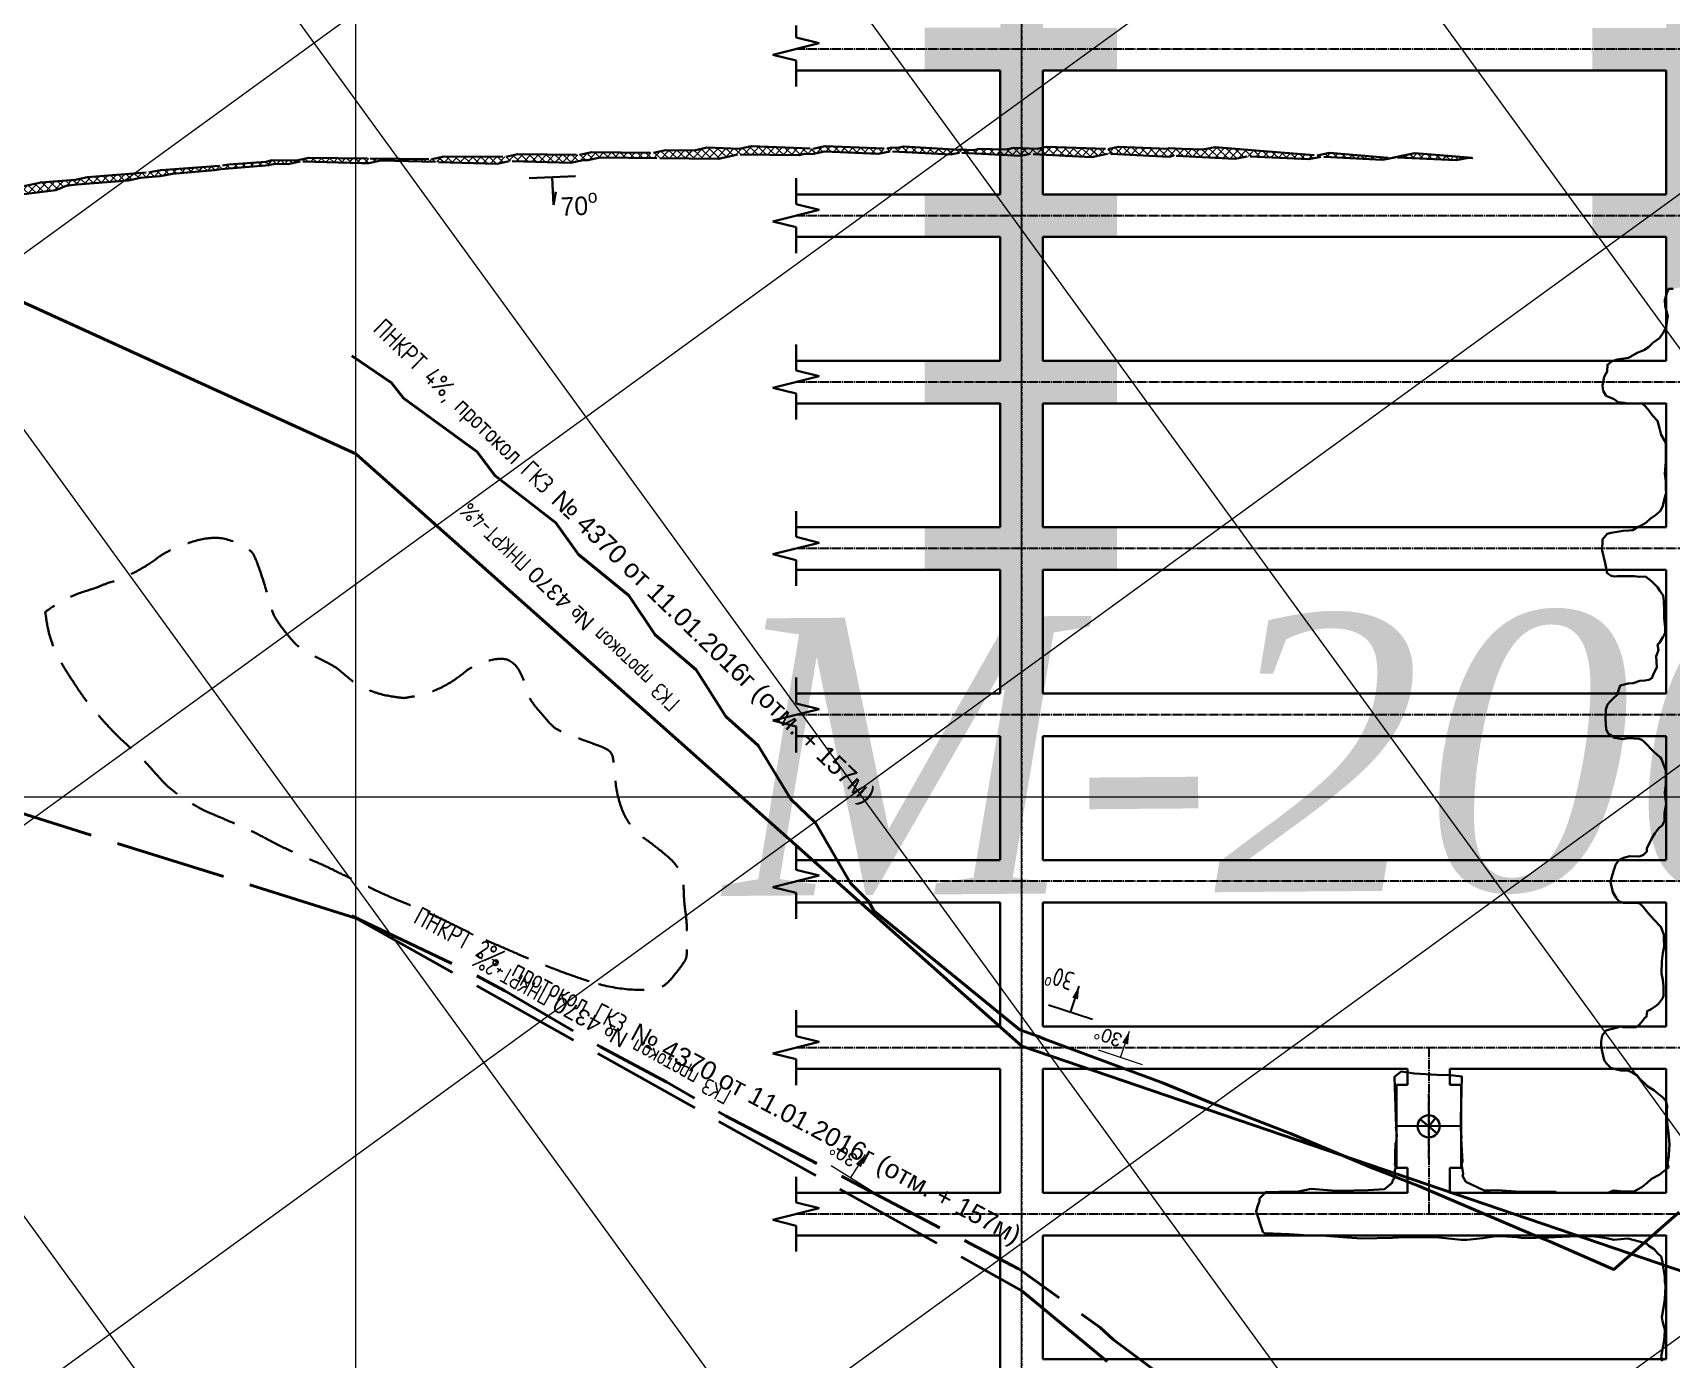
# Model space of a CAD drawing. Header units: millimetres. Extents: x -277 to 3473, y -747 to 1141.
# Drawn here: x 109.1 to 286.2, y 139.2 to 282.7 of the extents above; entities that cross this region are included whole.
import ezdxf

# ---------------------------------------------------------------- set-up
doc = ezdxf.new("R2010")
doc.units = ezdxf.units.MM
for name, pattern in [('ACAD_ISO02W100', [15, 12, -3]), ('DASHDOT', [2.4, 2, -0.2, 0, -0.2]), ('zona5x5', [7, 5, -2]), ('штриховая2', [9.525, 6.35, -3.175])]:
    doc.linetypes.add(name, pattern=pattern)
for name, color, linetype, lineweight, plot in [('Выработки_проект', 4, 'Continuous', 30, False), ('Опасная зона 2023', 1, 'zona5x5', 30, False), ('Оси_проект', 4, 'DASHDOT', 25, False)]:
    doc.layers.add(name, color=color, linetype=linetype, lineweight=lineweight, plot=plot)
for name, color, linetype, lineweight in [('Выработки_факт', 7, 'Continuous', 30), ('Геология ПРГР 2025', 1, 'Continuous', 30), ('Сетка_геол', 1, 'Continuous', 25), ('Сетка_коорд', 250, 'Continuous', 25)]:
    doc.layers.add(name, color=color, linetype=linetype, lineweight=lineweight)
doc.layers.add('Г_157_ГКЗ_23', color=1, linetype='Continuous', plot=False)
for name, color, linetype in [('ПРГР_2024 проходка квартал', 7, 'Continuous'), ('ПРГР_2025 проходка квартал', 5, 'Continuous'), ('СЕТКА', 1, 'Continuous')]:
    doc.layers.add(name, color=color, linetype=linetype)
doc.styles.add('GOST', font='_GOST')
doc.styles.add('GOST 2.304', font='CS_Gost2304.shx')
doc.styles.add('горный', font='timesi.ttf')
doc.styles.add('ГОСТ 2.304', font='CS_Gost2304.shx')

msp = doc.modelspace()

# ---------------------------------------------------------------- hatches: boundary and pattern name
at = {"layer": 'Г_157_ГКЗ_23'}
h = msp.add_hatch(color=7, dxfattribs=at)
h.dxf.hatch_style = 1
h.paths.add_polyline_path([(221.78, 178.18), (222.1, 178.07), (222.23, 179.53)])
h.paths.add_polyline_path([(221.47, 178.28), (221.78, 178.18), (222.23, 179.53)])
at = {"layer": 'Геология ПРГР 2025', "linetype": 'ByBlock', "lineweight": 20, "ltscale": 0.05, "true_color": 0x000000}
h = msp.add_hatch(dxfattribs=at)
h.set_pattern_fill('ANSI37', color=18, scale=5, angle=92)
h.set_pattern_definition([(137, (288.01474, -10140.75063), (-0.426248975, -0.457096064), []), (227, (288.01474, -10140.75063), (0.457096064, -0.426248975), [])])
h.paths.add_polyline_path([(89.96, 264.15), (91.26, 264.51), (95.43, 264.53), (97.92, 264.63), (98.52, 264.8), (99.1, 265.06), (105.64, 265.34), (105.73, 265.38), (105.84, 265.4), (106.85, 265.82), (109.67, 266.39), (109.92, 266.45), (113.69, 266.73), (115.01, 267.04), (121.65, 267.54), (122.12, 267.65), (122.95, 267.79), (129.59, 268.29), (129.62, 268.29), (130.27, 268.4), (134.29, 268.7), (134.97, 268.85), (137.6, 268.83), (138.92, 269.12), (145.58, 269.05), (152.24, 268.99), (153.56, 269.28), (160.22, 269.22), (161.54, 269.51), (168.2, 269.44), (169.52, 269.74), (176.19, 269.67), (177.51, 269.96), (180.64, 269.93), (181.96, 270.22), (185.49, 270.08), (186.11, 270.22), (186.81, 270.37), (193.46, 270.1), (194.08, 270.24), (194.78, 270.39), (201.44, 270.13), (201.64, 270.17), (201.91, 270.23), (202.58, 270.2), (203.27, 270.34), (209.25, 269.99), (209.41, 270.03), (210.76, 269.95), (211.44, 270.09), (214.23, 270.01), (214.87, 270.14), (214.91, 270.15), (215.16, 270.2), (217.69, 270.1), (218.72, 270.32), (225.37, 270.07), (226.13, 270.23), (226.52, 270.31), (231.78, 270.11), (231.96, 270.15), (233.35, 270.1), (235.61, 270.01), (236.93, 270.28), (241.32, 269.92), (247.96, 269.38), (249.29, 269.65), (255.93, 269.1), (257.25, 269.38), (258.52, 269.64), (264.76, 269.13), (264.76, 269.11), (264.73, 269.1), (264.33, 269.12), (263, 268.85), (256.35, 269.17), (255.02, 268.9), (248.37, 269.23), (247.05, 268.96), (240.39, 269.28), (239.07, 269.01), (232.41, 269.34), (232.35, 269.32), (231.95, 269.24), (225.29, 269.57), (224.44, 269.39), (223.58, 269.21), (216.93, 269.54), (216.58, 269.47), (216.46, 269.44), (215.9, 269.33), (209.25, 269.66), (208.48, 269.5), (208.4, 269.48), (201.75, 269.81), (200.51, 269.54), (194.69, 269.82), (193.37, 269.53), (192.53, 269.54), (191.94, 269.41), (185.28, 269.48), (184.55, 269.31), (183.23, 269.02), (176.57, 269.09), (170.43, 269.15), (169.1, 268.86), (168.59, 268.87), (167.26, 268.58), (160.61, 268.77), (159.29, 268.48), (152.63, 268.67), (146.74, 268.84), (145.42, 268.54), (144.65, 268.56), (137.99, 268.73), (136.67, 268.44), (135.28, 268.47), (134.71, 268.35), (134.69, 268.34), (129.44, 267.89), (128.77, 267.78), (128.76, 267.78), (128.7, 267.77), (124.2, 267.38), (123.43, 267.25), (122.88, 267.12), (120.73, 266.96), (119.42, 266.66), (113.88, 266.25), (113.8, 266.24), (112.7, 266.1), (111.59, 265.63), (105.58, 264.86), (105.51, 264.83), (104.94, 264.57), (104.34, 264.54), (103.65, 264.35), (97, 263.93), (95.69, 263.58), (89.04, 263.17), (88.29, 262.97), (85.97, 262.82), (85.4, 262.72), (81.13, 262.02), (80.84, 261.97), (79.79, 261.79), (73.22, 260.72), (72.79, 260.64), (71.94, 260.49), (66.2, 259.55), (66.22, 260.4), (66.25, 260.44), (66.25, 260.45), (66.25, 260.45), (67.09, 260.59), (67.59, 260.68), (73.48, 261.53), (74.17, 261.67), (75.15, 261.84), (75.51, 261.9), (82.04, 263.17), (82.53, 263.26), (85.9, 263.91), (86.72, 264.14), (89.96, 264.15)])
h.paths.add_polyline_path([(471.24, 303.62), (471.24, 303.62), (471.24, 303.62), (487.81, 386.57), (488.84, 391.17), (493.61, 404.56), (493.61, 404.56), (495.78, 409.18), (498.62, 422.57), (498.62, 422.57), (498.86, 428), (498.86, 428), (498.76, 439.78), (498.76, 439.78), (498.83, 440.14), (500.26, 446.69), (500.26, 446.69), (500.38, 455.43), (500.38, 455.43), (502.44, 464.43), (502.44, 464.43), (503.05, 471.05), (503.05, 471.05), (506.17, 487.82), (506.17, 487.82), (506.47, 493.33), (506.83, 496.42), (506.83, 496.42), (507.87, 505.79), (507.87, 505.79), (507.87, 505.79), (511.65, 519.94), (511.65, 519.94), (511.65, 519.94), (513.24, 527.86), (513.24, 527.86), (517.56, 566.09), (517.56, 566.09), (518.23, 575.85), (518.23, 575.85), (518.74, 581.55), (518.74, 581.55), (520.7, 599.12), (518.8, 581.57), (518.8, 581.57), (517.61, 566.05), (517.61, 566.05), (513.3, 527.87), (513.3, 527.87), (511.74, 519.83), (511.74, 519.83), (511.74, 519.83), (507.94, 505.55), (507.94, 505.55), (507.9, 505.23), (506.57, 493), (506.54, 493), (506.3, 487.74), (506.3, 487.74), (503.12, 471.03), (503.12, 471.03), (502.55, 464.4), (502.55, 464.4), (500.53, 455.64), (500.53, 455.64), (500.38, 446.87), (500.38, 446.87), (498.94, 440.12), (498.86, 439.76), (498.86, 439.76), (498.95, 428.07), (498.95, 428.07), (498.71, 422.51), (498.71, 422.51), (495.9, 409.19), (493.76, 404.54), (493.76, 404.54), (489.01, 391.17), (487.95, 386.57), (471.24, 303.62)])
at = {"layer": 'Геология ПРГР 2025', "lineweight": 20}
h = msp.add_hatch(color=7, dxfattribs=at)
h.dxf.hatch_style = 1
h.paths.add_polyline_path([(227.2, 173.3), (227.52, 173.2), (227.65, 174.65)])
h.paths.add_polyline_path([(226.88, 173.41), (227.2, 173.3), (227.65, 174.65)])
h = msp.add_hatch(color=7, dxfattribs=at)
h.dxf.hatch_style = 1
h.paths.add_polyline_path([(198.36, 160.1), (198.64, 159.93), (199.11, 161.31)])
h.paths.add_polyline_path([(198.07, 160.28), (198.36, 160.1), (199.11, 161.31)])
at = {"layer": 'ПРГР_2024 проходка квартал'}
h = msp.add_hatch(color=2, dxfattribs=at)
h.dxf.hatch_style = 1
h.paths.add_polyline_path([(573.71, 560.23), (573.71, 396.5), (578.31, 396.5), (578.31, 560.23)])
h.paths.add_polyline_path([(213.52, 97.81), (213.52, 103.73), (218.12, 103.73), (218.12, 95.22)])
h.paths.add_polyline_path([(213.7, 288.6), (213.7, 296.6), (218.3, 296.6), (218.3, 288.6)])
h.paths.add_polyline_path([(159.71, 439.36), (159.71, 445.6), (164.31, 445.6), (164.31, 439.36)])
h.paths.add_polyline_path([(146.31, 462.89), (146.31, 412.6), (141.71, 412.6), (141.71, 462.89)])
h.paths.add_polyline_path([(195.7, 473.26), (195.7, 490.99), (200.31, 490.99), (200.31, 473.4)])
h.paths.add_polyline_path([(205.52, 314.6), (205.52, 319.2), (213.7, 319.2), (213.7, 314.6)])
h.paths.add_polyline_path([(218.31, 314.57), (218.31, 319.17), (226.31, 319.17), (226.31, 314.57)])
h.paths.add_polyline_path([(591.71, 434.85), (591.71, 440.6), (596.31, 440.6), (596.31, 434.85)])
h.paths.add_polyline_path([(290.26, 254.61), (290.31, 254.46), (290.31, 285.93), (285.71, 285.93), (285.71, 254.29), (285.79, 254.4), (286.02, 254.72), (286.53, 254.95), (287.25, 255.13), (288.12, 255.25), (288.97, 255.3), (289.71, 255.1), (290.02, 255.04)])
h.paths.add_polyline_path([(290.31, 253.73), (290.29, 253.67), (290.31, 253.63)])
h.paths.add_polyline_path([(218.08, 331.91), (218.3, 329.24), (218.3, 334.56), (218.24, 334.22), (218.16, 333.57), (217.97, 333.2), (218.26, 332.58), (218.22, 332.24)])
h.paths.add_polyline_path([(218.3, 328.96), (218.22, 328.86), (217.86, 328.56), (217.5, 328.48), (216.48, 328.19), (215.98, 328.13), (215.1, 328.09), (214.56, 328.31), (213.89, 328.45), (213.71, 328.48), (213.71, 301.2), (218.31, 301.19)])
h = msp.add_hatch(color=2, dxfattribs=at)
h.dxf.hatch_style = 1
h.paths.add_polyline_path([(133.71, 427.6), (133.71, 432.2), (141.71, 432.2), (141.71, 427.6)])
h.paths.add_polyline_path([(133.71, 450.6), (133.71, 455.2), (141.71, 455.2), (141.71, 450.6)])
h.paths.add_polyline_path([(146.31, 422.6), (146.31, 427.2), (152.47, 427.2), (152.47, 422.6)])
h.paths.add_polyline_path([(205.52, 296.6), (205.52, 301.2), (248.19, 301.16), (248.19, 296.57)])
h.paths.add_polyline_path([(297.3, 242.57), (297.3, 247.17), (298.31, 247.17), (298.31, 242.57)])
h.paths.add_polyline_path([(285.71, 260.57), (285.71, 265.17), (277.71, 265.17), (277.71, 260.57)])
h.paths.add_polyline_path([(290.31, 260.57), (290.31, 265.17), (298.31, 265.17), (298.31, 260.57)])
h.paths.add_polyline_path([(285.71, 278.57), (285.71, 283.17), (277.71, 283.17), (277.71, 278.57)])
h.paths.add_polyline_path([(290.31, 278.57), (290.31, 283.17), (346.89, 283.17), (346.89, 278.57)])
h.paths.add_polyline_path([(560.31, 404.56), (560.31, 409.16), (573.71, 409.16), (573.71, 404.56)])
h.paths.add_polyline_path([(578.31, 404.6), (578.31, 409.2), (586.27, 409.2), (586.27, 404.6)])
h.paths.add_polyline_path([(565.71, 422.56), (565.71, 427.17), (573.71, 427.17), (573.71, 422.57)])
h.paths.add_polyline_path([(539.79, 440.57), (539.79, 445.17), (573.71, 445.17), (573.71, 440.57)])
h.paths.add_polyline_path([(578.31, 440.6), (578.31, 445.2), (604.34, 445.2), (604.34, 440.6)])
h.paths.add_polyline_path([(578.31, 422.57), (578.31, 427.17), (586.27, 427.17), (586.27, 422.57)])
h.paths.add_polyline_path([(532.41, 458.56), (532.41, 463.17), (573.71, 463.17), (573.71, 458.56)])
h.paths.add_polyline_path([(578.31, 458.6), (578.31, 463.2), (586.27, 463.2), (586.27, 458.6)])
h.paths.add_polyline_path([(539.87, 476.56), (539.87, 481.16), (573.71, 481.16), (573.71, 476.56)])
h.paths.add_polyline_path([(578.31, 481.6), (578.31, 486.2), (586.27, 486.2), (586.27, 481.6)])
h.paths.add_polyline_path([(538.2, 499.56), (538.2, 504.17), (573.71, 504.17), (573.71, 499.56)])
h.paths.add_polyline_path([(578.31, 504.6), (578.31, 509.2), (586.27, 509.2), (586.27, 504.6)])
h.paths.add_polyline_path([(578.31, 527.6), (578.31, 532.2), (586.27, 532.2), (586.27, 527.6)])
h.paths.add_polyline_path([(565.71, 545.62), (565.71, 550.23), (573.71, 550.23), (573.71, 545.62)])
h.paths.add_polyline_path([(493.71, 332.57), (493.71, 337.17), (501.71, 337.17), (501.71, 332.57)])
h.paths.add_polyline_path([(506.31, 332.56), (506.31, 337.16), (510.01, 337.16), (510.01, 332.56)])
h.paths.add_polyline_path([(510.01, 332.54), (510.01, 337.14), (514.12, 337.14), (514.12, 332.54)])
h.paths.add_polyline_path([(537.08, 522.68), (536.69, 522.57), (539.16, 522.57), (538.49, 522.63)])
h.paths.add_polyline_path([(543.15, 527.17), (543.45, 526.79), (543.68, 525.87), (543.72, 524.69), (543.12, 523.39), (542.49, 523.03), (542.33, 522.92), (541.48, 522.63), (541.2, 522.57), (573.71, 522.57), (573.71, 527.17)])
h.paths.add_polyline_path([(213.55, 332.6), (213.56, 333.33), (213.57, 334.46), (213.5, 335.85), (213.54, 337.2), (205.52, 337.2), (205.52, 332.6)])
h.paths.add_polyline_path([(218.51, 337.17), (218.56, 336.56), (218.38, 335.68), (218.33, 334.71), (218.31, 334.57), (218.31, 332.57), (226.31, 332.57), (226.31, 337.17)])
h.paths.add_polyline_path([(162.95, 445.61), (162.76, 445.6), (162.95, 445.6)])
h.paths.add_polyline_path([(159.79, 445.6), (159.07, 445.63), (157.81, 445.69), (156.61, 445.62), (155.76, 445.66), (155.47, 445.72), (155.22, 445.74), (154.98, 445.8), (154.53, 446.12), (154.17, 447.04), (154.02, 448), (154.26, 449.13), (154.52, 449.72), (154.69, 450.2), (146.31, 450.2), (146.31, 445.6)])
h.paths.add_polyline_path([(493.7, 314.57), (493.7, 319.17), (501.7, 319.17), (501.7, 314.57)])
h.paths.add_polyline_path([(510, 314.54), (510, 319.14), (514.12, 319.14), (514.12, 314.54)])
h.paths.add_polyline_path([(506.59, 314.56), (506.59, 319.16), (510.01, 319.16), (510.01, 314.56)])
at = {"layer": 'ПРГР_2025 проходка квартал'}
h = msp.add_hatch(color=3, dxfattribs=at)
h.dxf.hatch_style = 1
h.paths.add_polyline_path([(159.7, 301.2), (159.7, 305.36), (164.3, 305.36), (164.3, 301.2)])
h.paths.add_polyline_path([(159.7, 314.6), (159.7, 319.2), (164.3, 319.2), (164.3, 314.6)])
h.paths.add_polyline_path([(177.71, 309.89), (177.71, 319.2), (182.31, 319.2), (182.31, 309.89)])
h.paths.add_polyline_path([(141.71, 360.57), (141.71, 412.6), (146.31, 412.6), (146.31, 360.57)])
h.paths.add_polyline_path([(213.71, 270.8), (213.71, 288.6), (218.3, 288.6), (218.3, 270.8)])
h = msp.add_hatch(color=3, dxfattribs=at)
h.dxf.hatch_style = 1
h.paths.add_polyline_path([(224.91, 404.57), (224.91, 409.17), (276.79, 409.17), (276.79, 404.57)])
h.paths.add_polyline_path([(224.84, 386.57), (224.84, 391.17), (276.97, 391.17), (276.97, 386.57)])
h.paths.add_polyline_path([(151.7, 301.2), (151.7, 296.6), (205.52, 296.6), (205.52, 301.2)])
h.paths.add_polyline_path([(146.31, 386.57), (146.31, 391.2), (154.31, 391.21), (154.31, 386.58)])
h.paths.add_polyline_path([(146.31, 368.57), (146.31, 373.2), (154.31, 373.21), (154.31, 368.58)])
h.paths.add_polyline_path([(146.31, 404.6), (146.31, 409.2), (154.31, 409.2), (154.31, 404.6)])
h.paths.add_polyline_path([(138.01, 404.58), (138.01, 409.2), (141.7, 409.2), (141.7, 404.58)])
h.paths.add_polyline_path([(138.01, 386.58), (138.01, 391.2), (141.71, 391.2), (141.71, 386.58)])
h.paths.add_polyline_path([(138.01, 368.58), (138.01, 373.2), (141.7, 373.2), (141.7, 368.58)])
h.paths.add_polyline_path([(205.52, 278.6), (205.52, 283.2), (213.7, 283.2), (213.7, 278.6)])
h.paths.add_polyline_path([(218.31, 278.57), (218.31, 283.17), (226.3, 283.17), (226.3, 278.57)])
h = msp.add_hatch(color=46, dxfattribs=at)
h.dxf.hatch_style = 1
h.paths.add_polyline_path([(213.71, 270.8), (213.71, 211.56), (218.31, 211.56), (218.31, 270.8)])
h = msp.add_hatch(color=46, dxfattribs=at)
h.dxf.hatch_style = 1
h.paths.add_polyline_path([(205.52, 260.56), (205.52, 265.17), (213.71, 265.17), (213.71, 260.57)])
h.paths.add_polyline_path([(205.52, 242.56), (205.52, 247.17), (213.71, 247.17), (213.71, 242.57)])
h.paths.add_polyline_path([(205.52, 224.6), (205.52, 229.2), (213.71, 229.2), (213.71, 224.6)])
h.paths.add_polyline_path([(218.31, 224.57), (218.31, 229.17), (226.31, 229.17), (226.31, 224.57)])
h.paths.add_polyline_path([(218.31, 260.53), (218.31, 265.14), (226.31, 265.14), (226.31, 260.53)])
h.paths.add_polyline_path([(218.31, 242.53), (218.31, 247.14), (226.31, 247.14), (226.31, 242.53)])

# ---------------------------------------------------------------- linework, layer by layer
at = {"layer": 'Выработки_проект'}
for p, q in [((213.7, 278.56), (191.62, 278.56)), ((213.7, 278.56), (191.62, 278.56)), ((285.7, 278.56), (218.3, 278.56)), ((285.7, 278.56), (218.3, 278.56)), ((285.7, 278.56, 0), (282.01, 278.56, 0)), ((213.7, 265.16), (191.62, 265.16)), ((213.7, 265.16), (191.62, 265.16)), ((285.7, 265.16), (218.3, 265.16)), ((285.7, 265.16), (218.3, 265.16)), ((285.7, 265.16, 0), (282, 265.16, 0)), ((213.7, 260.56), (191.62, 260.56)), ((213.7, 260.56), (191.62, 260.56)), ((285.7, 260.56), (218.3, 260.56)), ((285.7, 260.56), (218.3, 260.56)), ((285.7, 260.56, 0), (282, 260.56, 0)), ((213.7, 247.16), (191.62, 247.16)), ((213.7, 247.16), (191.62, 247.16)), ((285.7, 247.16), (218.3, 247.16)), ((285.7, 247.16), (218.3, 247.16)), ((285.7, 247.16, 0), (282, 247.16, 0)), ((213.7, 242.56), (191.62, 242.56)), ((213.7, 242.56), (191.62, 242.56)), ((285.7, 242.56), (218.3, 242.56)), ((285.7, 242.56), (218.3, 242.56)), ((285.7, 242.56, 0), (282, 242.56, 0)), ((213.7, 229.16), (191.62, 229.16)), ((213.7, 229.16), (191.62, 229.16)), ((285.7, 229.16), (218.3, 229.16)), ((285.7, 229.16), (218.3, 229.16)), ((285.7, 229.16, 0), (282, 229.16, 0)), ((213.7, 224.56), (191.62, 224.56)), ((213.7, 224.56), (191.62, 224.56)), ((285.7, 224.56), (218.3, 224.56)), ((285.7, 224.56), (218.3, 224.56)), ((285.7, 224.56, 0), (282, 224.56, 0)), ((213.7, 211.16), (191.62, 211.16)), ((213.7, 211.16), (191.62, 211.16)), ((285.7, 211.16), (218.3, 211.16)), ((285.7, 211.16), (218.3, 211.16)), ((285.7, 211.16, 0), (282, 211.16, 0)), ((213.7, 206.56), (191.62, 206.56)), ((213.7, 206.56), (191.62, 206.56)), ((285.7, 206.56), (218.3, 206.56)), ((285.7, 206.56), (218.3, 206.56)), ((285.7, 206.56, 0), (282, 206.56, 0)), ((213.7, 193.16), (191.62, 193.16)), ((213.7, 193.16), (191.62, 193.16)), ((285.7, 193.16), (218.3, 193.16)), ((285.7, 193.16), (218.3, 193.16)), ((285.7, 193.16, 0), (282, 193.16, 0)), ((213.7, 188.56), (191.62, 188.56)), ((213.7, 188.56), (191.62, 188.56)), ((285.7, 188.56), (218.3, 188.56)), ((285.7, 188.56), (218.3, 188.56)), ((285.7, 188.56, 0), (282, 188.56, 0)), ((213.7, 175.16), (191.62, 175.16)), ((213.7, 175.16), (191.62, 175.16)), ((285.7, 175.16), (218.3, 175.16)), ((257.72, 175.16), (218.3, 175.16)), ((285.7, 175.16), (257.72, 175.16)), ((213.7, 170.56), (191.62, 170.56)), ((213.7, 170.56), (191.62, 170.56)), ((257.72, 170.56), (218.3, 170.56)), ((257.72, 170.56), (218.3, 170.56)), ((285.7, 170.56), (262.32, 170.56)), ((285.7, 170.56), (262.32, 170.56)), ((256.52, 168.86), (256.52, 161.67)), ((256.52, 168.86), (257.72, 168.86)), ((263.52, 168.86), (262.32, 168.86)), ((263.52, 168.86), (263.52, 161.67)), ((256.52, 159.86), (256.52, 167.05)), ((263.52, 159.86), (263.52, 167.05)), ((259.1, 165.13), (260.94, 163.59)), ((259.1, 165.13), (260.94, 163.59)), ((259.1, 165.13), (260.94, 163.59)), ((259.1, 165.13), (260.94, 163.59)), ((260.02, 164.36), (260.79, 165.28)), ((260.02, 164.36), (260.79, 165.28)), ((256.52, 159.86), (257.72, 159.86)), ((263.52, 159.86), (262.32, 159.86)), ((213.7, 157.16), (191.62, 157.16)), ((213.7, 157.16), (191.62, 157.16)), ((255.52, 157.16), (218.3, 157.16)), ((255.52, 157.16), (218.3, 157.16)), ((257.72, 157.16), (255.52, 157.16)), ((285.7, 157.16), (262.32, 157.16)), ((285.7, 157.16), (262.32, 157.16)), ((213.7, 152.56), (191.62, 152.56)), ((213.7, 152.56), (192.52, 152.56)), ((264.52, 152.56), (218.3, 152.56)), ((257.72, 152.56), (218.3, 152.56)), ((264.52, 152.56), (257.72, 152.56)), ((285.7, 152.56), (264.52, 152.56)), ((285.7, 152.56), (264.52, 152.56)), ((285.7, 139.16), (218.3, 139.16)), ((285.7, 139.16), (218.3, 139.16))]:
    msp.add_line(p, q, dxfattribs=at)
for points in [[(191.62, 283.45), (191.62, 282.15)], [(191.62, 282.15), (194.12, 281.52)], [(194.12, 281.52), (189.12, 280.27)], [(189.12, 280.27), (191.62, 279.65)], [(191.62, 279.65), (191.62, 278.35)], [(191.62, 278.35), (191.62, 276.85)], [(213.7, 265.17), (213.7, 278.57)], [(218.3, 265.16), (218.3, 278.56)], [(285.7, 265.17), (285.7, 278.57)], [(191.62, 265.41), (191.62, 266.91)], [(191.62, 265.41), (191.62, 264.11)], [(191.62, 264.11), (194.12, 263.49)], [(194.12, 263.49), (189.12, 262.24)], [(189.12, 262.24), (191.62, 261.61)], [(191.62, 261.61), (191.62, 260.31)], [(213.7, 247.17), (213.7, 260.57)], [(218.3, 247.16), (218.3, 260.56)], [(285.7, 247.17), (285.7, 260.57)], [(191.62, 260.31), (191.62, 258.81)], [(191.62, 247.41), (191.62, 248.91)], [(191.62, 247.41), (191.62, 246.11)], [(194.12, 245.49), (189.12, 244.24)], [(191.62, 246.11), (194.12, 245.49)], [(189.12, 244.24), (191.62, 243.61)], [(191.62, 243.61), (191.62, 242.31)], [(191.62, 242.31), (191.62, 240.81)], [(213.7, 229.17), (213.7, 242.57)], [(218.3, 229.16), (218.3, 242.56)], [(285.7, 229.17), (285.7, 242.57)], [(191.62, 229.41), (191.62, 230.91)], [(191.62, 229.41), (191.62, 228.11)], [(194.12, 227.49), (189.12, 226.24)], [(191.62, 228.11), (194.12, 227.49)], [(189.12, 226.24), (191.62, 225.61)], [(191.62, 225.61), (191.62, 224.31)], [(191.62, 224.31), (191.62, 222.81)], [(213.7, 211.17), (213.7, 224.57)], [(218.3, 211.16), (218.3, 224.56)], [(285.7, 211.17), (285.7, 224.57)], [(191.62, 211.41), (191.62, 212.91)], [(191.62, 211.41), (191.62, 210.11)], [(194.12, 209.49), (189.12, 208.24)], [(191.62, 210.11), (194.12, 209.49)], [(189.12, 208.24), (191.62, 207.61)], [(191.62, 207.61), (191.62, 206.31)], [(191.62, 206.31), (191.62, 204.81)], [(213.7, 193.17), (213.7, 206.57)], [(218.3, 193.16), (218.3, 206.56)], [(285.7, 193.17), (285.7, 206.57)], [(191.62, 193.41), (191.62, 194.91)], [(191.62, 193.41), (191.62, 192.11)], [(194.12, 191.49), (189.12, 190.24)], [(191.62, 192.11), (194.12, 191.49)], [(189.12, 190.24), (191.62, 189.61)], [(191.62, 189.61), (191.62, 188.31)], [(191.62, 188.31), (191.62, 186.81)], [(213.7, 175.17), (213.7, 188.57)], [(218.3, 175.16), (218.3, 188.56)], [(285.7, 175.17), (285.7, 188.57)], [(191.62, 175.41), (191.62, 176.91)], [(191.62, 175.41), (191.62, 174.11)], [(191.62, 174.11), (194.12, 173.49)], [(194.12, 173.49), (189.12, 172.24)], [(189.12, 172.24), (191.62, 171.61)], [(191.62, 171.61), (191.62, 170.31)], [(191.62, 170.31), (191.62, 168.81)], [(213.7, 157.17), (213.7, 170.57)], [(218.3, 157.16), (218.3, 170.56)], [(285.7, 157.17), (285.7, 170.57)], [(191.62, 157.41), (191.62, 158.91)], [(191.62, 157.41), (191.62, 156.11)], [(191.62, 156.11), (194.12, 155.49)], [(194.12, 155.49), (189.12, 154.24)], [(189.12, 154.24), (191.62, 153.61)], [(191.62, 153.61), (191.62, 152.31)], [(213.7, 139.17), (213.7, 152.57)], [(213.71, 121.16), (213.7, 152.57)], [(218.3, 139.16), (218.3, 152.56)], [(285.7, 139.17), (285.7, 152.57)], [(191.62, 152.31), (191.62, 150.81)]]:
    msp.add_lwpolyline(points, dxfattribs=at)
at = {"layer": 'Выработки_проект', "elevation": 31}
for points in [[(257.72, 170.56), (257.72, 168.86)], [(262.32, 170.56), (262.32, 168.86)], [(257.72, 159.86), (257.72, 157.16)], [(262.32, 159.86), (262.32, 157.16)]]:
    msp.add_lwpolyline(points, dxfattribs=at)
at = {"layer": 'Выработки_проект'}
msp.add_circle((260.02, 164.36), 1.2, dxfattribs=at)
msp.add_circle((260.02, 164.36), 1.2, dxfattribs=at)
msp.add_circle((260.02, 164.36), 1.2, dxfattribs=at)
msp.add_circle((260.02, 164.36), 1.2, dxfattribs=at)
at = {"layer": 'Выработки_факт', "linetype": 'ByBlock'}
msp.add_lwpolyline([(285.26, 138.94), (285.17, 139.46), (285.43, 140.97), (285.5, 141.58), (285.56, 142.38), (285.29, 143.29), (285.23, 143.72), (285.39, 144.74), (285.55, 145.68), (285.59, 146.31), (285.61, 147.1), (285.55, 147.54), (285.55, 148.07), (285.35, 149.39), (285.3, 149.7), (285.15, 150.29), (284.81, 150.61), (284.38, 151.07), (283.82, 151.43), (283.59, 151.66), (282.92, 151.86), (282.25, 152.03), (281.54, 152.24), (280.02, 152.09), (279.44, 152.22), (279.02, 152.28), (277.68, 152.49), (276.59, 152.46), (275.28, 152.44), (274.46, 152.42), (273.7, 152.38), (273, 152.34), (271.65, 152.28), (270.21, 152.26), (269.53, 152.35), (268.43, 152.45), (267.28, 152.46), (265.87, 152.25), (264.14, 152.08), (263.52, 152.09), (261.16, 152.34), (257.38, 152.35), (256.1, 152.3), (252.75, 152.24), (251.19, 152.34), (248.48, 152.54), (247.1, 152.53), (244.94, 152.69), (242.28, 152.79), (242.09, 152.95), (241.37, 155.14), (241.37, 155.15), (241.37, 155.17), (241.41, 155.3), (241.5, 155.7), (241.73, 156.26), (241.73, 156.54), (242.43, 157.26), (243.05, 157.23), (243.8, 157.27), (245.94, 157.32), (247.3, 157.59), (247.74, 157.55), (248.66, 157.47), (249.99, 157.39), (250.35, 157.39), (253.46, 157.46), (255.25, 157.57), (256.04, 158.19), (256.06, 158.3), (256.1, 158.39), (256.12, 158.49), (256.24, 158.64), (256.24, 158.77), (256.36, 158.93), (256.35, 159.63), (256.45, 159.87), (256.34, 160.28), (256.38, 160.39), (256.38, 161.24), (256.43, 162.56), (256.51, 162.67), (256.57, 163.39), (256.48, 164.26), (256.5, 164.31), (256.32, 169.71), (257.03, 170.28), (258.48, 170.06), (261.52, 169.88), (262.09, 169.91), (263.61, 169.73), (263.5, 165.19), (263.48, 165.14), (263.48, 164.12), (263.57, 163.06), (263.53, 162.99), (263.66, 160.53), (263.57, 160.32), (263.76, 159.23), (263.68, 158.99), (264.05, 158.35), (266.02, 157.41), (266.65, 157.4), (267.47, 157.44), (269.44, 157.32), (273.72, 157.28), (273.82, 157.2), (274, 157.18), (277.92, 157.17), (279.51, 157.2), (280, 157.41), (281.1, 157.32), (282.27, 157.36), (283.06, 157.78), (283.59, 158.19), (284.12, 158.69), (284.93, 159.11), (285.93, 159.9), (285.83, 160.37), (285.97, 161.14), (285.97, 161.24), (286.06, 162.43), (285.93, 163.64), (285.84, 164.51), (285.75, 165.15), (285.78, 165.98), (285.79, 166.56), (285.65, 167.1), (285.34, 167.47), (284.78, 167.92), (284.35, 168.25), (283.7, 168.67), (283.42, 168.97), (282.86, 169.48), (282.57, 169.84), (281.99, 170.22), (281.51, 170.38), (280.81, 170.38), (280.46, 170.47), (279.71, 170.69), (279.25, 171.15), (278.98, 171.53), (278.76, 172.44), (278.66, 173.07), (278.65, 173.55), (278.76, 174.17), (279.19, 174.74), (279.55, 174.84), (280.04, 174.93), (280.3, 175.02), (280.78, 175.15), (281.05, 175.07), (281.42, 175.1), (282.12, 175.08), (282.42, 175.07), (282.79, 175.34), (283.21, 175.83), (283.36, 176.04), (283.58, 176.22), (283.63, 176.83), (284.07, 177.04), (284.63, 177.41), (284.88, 177.59), (285.31, 178.19), (285.39, 178.48), (285.42, 179.51), (285.33, 180.2), (285.19, 180.88), (285.24, 182.22), (285.35, 183.1), (285.46, 183.81), (285.44, 184.59), (285.44, 185.1), (285.12, 185.92), (284.37, 186.74), (283.75, 187.42), (283.16, 188.14), (282.83, 188.46), (282.42, 188.52), (281.98, 188.53), (281.07, 188.52), (280.61, 188.68), (280.27, 189.06), (279.92, 189.67), (279.68, 190.81), (279.89, 191.6), (280.23, 192.64), (280.59, 193.16), (281.08, 193.4), (281.77, 193.58), (282.8, 193.56), (283.23, 193.74), (283.62, 194.09), (283.62, 194.41), (283.74, 194.74), (283.98, 195.13), (284.16, 195.51), (284.47, 196.02), (284.71, 196.38), (284.97, 196.69), (285.27, 196.9), (285.5, 197.39), (285.5, 198.23), (285.69, 199.2), (285.54, 200.44), (285.65, 201.37), (285.66, 202.38), (285.66, 202.38), (285.66, 202.38), (285.67, 202.84), (285.67, 202.84), (285.67, 202.84), (285.67, 202.84), (285.67, 202.84), (285.19, 204.08), (285.09, 204.26), (284.67, 204.58), (284.31, 204.89), (283.36, 205.92), (283.07, 206.15), (282.78, 206.28), (282.25, 206.31), (281.56, 206.33), (280.97, 206.25), (280.4, 206.35), (280.07, 206.37), (279.7, 206.69), (279.46, 206.78), (279.22, 207.33), (279.15, 208.42), (279.16, 209.43), (279.36, 209.98), (279.69, 210.34), (280.01, 210.67), (280.4, 211.04), (280.55, 211.49), (280.73, 212.05), (281.58, 212.25), (282.11, 212.31), (282.84, 212.54), (283.39, 212.58), (283.81, 212.66), (284.15, 212.84), (284.36, 213.36), (284.68, 214), (284.62, 215.23), (284.85, 215.87), (284.76, 216.46), (284.96, 216.66), (285.32, 217.27), (285.48, 217.48), (285.57, 217.68), (285.59, 218.3), (285.48, 219.33), (285.46, 220.17), (285.43, 221.15), (285.38, 221.78), (285.02, 222.27), (284.74, 222.69), (284.1, 223.32), (283.47, 223.82), (282.8, 223.79), (282.22, 223.86), (281.74, 223.88), (280.39, 223.86), (280.09, 223.85), (279.73, 223.92), (279.33, 224.19), (279.09, 225.29), (278.77, 226.65), (278.8, 227.85), (279.3, 228.44), (279.76, 228.56), (280.6, 228.69), (281.05, 228.76), (281.65, 228.8), (282.08, 228.86), (282.61, 229.16), (283, 229.36), (283.5, 229.64), (283.96, 230.08), (284.53, 230.47), (285.03, 230.91), (285.32, 231.43), (285.48, 232.12), (285.68, 232.89), (285.66, 233.22), (285.66, 233.4), (285.66, 234.08), (285.56, 234.97), (285.67, 236.25), (285.66, 236.95), (285.65, 238.3), (285.17, 239.14), (284.96, 239.89), (284.76, 240.66), (284.23, 241.24), (283.73, 241.91), (283.38, 242.29), (283.07, 242.54), (282.55, 242.51), (282.55, 242.51), (281.53, 242.54), (281.16, 242.63), (280.52, 242.7), (279.99, 243.04), (279.52, 243.22), (279.2, 243.38), (278.87, 243.93), (278.81, 244.5), (278.99, 245.43), (279.32, 246.01), (279.34, 246.74), (279.78, 247.09), (280.39, 247.32), (281.11, 247.42), (281.62, 247.5), (282.54, 248.01), (283.27, 248.33), (283.78, 248.63), (284.24, 249.12), (284.98, 249.62), (285.45, 250.3), (285.68, 250.73), (285.79, 251.63), (285.88, 251.99), (285.6, 253.08), (285.55, 253.77), (285.8, 254.58), (285.95, 254.96), (286.46, 254.94)], dxfattribs=at)
at = {"layer": 'Г_157_ГКЗ_23', "linetype": 'Continuous', "lineweight": 40, "elevation": -223}
msp.add_lwpolyline([(143.6, 247.72), (147.86, 244.78), (149.18, 243.11), (157.12, 237.32), (159.03, 234.74), (165.66, 229.64), (168.08, 226.21), (173.54, 221.78), (176.39, 217.52), (180.81, 213.75), (184.03, 208.69), (187.53, 205.55), (191.04, 199.73), (193.73, 197.2), (197.49, 190.65), (199.46, 188.72), (200.02, 187.68), (207.59, 181.51), (215.82, 174.8), (217.82, 174.07), (218.51, 173.79), (231.33, 169.01), (236.39, 166.92), (245.07, 163.59), (254.06, 159.81), (259, 157.87), (271.57, 152.5), (273.11, 151.88), (280.04, 148.88), (285.08, 153.3), (287.11, 155.08)], dxfattribs=at)
at = {"layer": 'Г_157_ГКЗ_23', "linetype": 'ACAD_ISO02W100', "lineweight": 40, "elevation": -223, "flags": 128}
msp.add_lwpolyline([(143.58, 187.12), (156.67, 180.88), (160.12, 179.01), (170.48, 172.95), (177.63, 169.15), (183.99, 165.5), (195.4, 159.54), (215.65, 148.95), (215.83, 148.85), (224.48, 142.58), (225.92, 141.3), (233.15, 135.9), (235.83, 133.49), (241.77, 128.93), (245.53, 125.5), (250.35, 121.71), (255.07, 117.37), (258.91, 114.29), (264.46, 109.13), (267.45, 106.69), (273.74, 100.78), (276.67, 98.69), (286.86, 91.43), (287.74, 90.72), (293.34, 86.81), (294.89, 86.95), (326.11, 125.87), (358.81, 81.46), (359.79, 78.88), (360.97, 77.73), (363.46, 75.29), (365.61, 73.18), (367.5, 71.33), (390.27, 88.59), (421.46, 78.89), (424.67, 78.18), (426.78, 77.72), (443.39, 79.79), (464.77, 82.37), (481.99, 84.87), (500.58, 89.94), (502.8, 92.23), (503.26, 92.81), (509.74, 99.72), (511.57, 102.07), (516.4, 107.41), (519.44, 111.42), (522.82, 115.26), (526.94, 120.85), (529.01, 123.28), (534.09, 130.34), (534.99, 131.43), (538.84, 136.92), (538.9, 137), (539.15, 137.71), (544.07, 139.46), (571.74, 152.24), (577.87, 150.63), (642.54, 155.67), (644.4, 153.04), (646.38, 150.23), (648.57, 150.26)], dxfattribs=at)
at = {"layer": 'Г_157_ГКЗ_23', "color": 7}
for points in [[(221.3, 176.68), (222.23, 179.53)], [(223.67, 175.9), (218.92, 177.45)]]:
    msp.add_lwpolyline(points, dxfattribs=at)
at = {"layer": 'Геология ПРГР 2025', "color": 1, "linetype": 'ByBlock', "lineweight": 40, "ltscale": 0.1}
msp.add_lwpolyline([(144.01, 237.09), (216.01, 173.02), (288.01, 148.48), (324.01, 185.19), (360.01, 185.19), (377.27, 182.62), (420.96, 176.1), (432.01, 174.46), (504.01, 193.22), (576.01, 226.75), (648.01, 281.85)], dxfattribs=at)
at = {"layer": 'Геология ПРГР 2025', "color": 1, "linetype": 'ByBlock', "lineweight": 40, "ltscale": 0.1, "elevation": 0}
msp.add_lwpolyline([(144.01, 237.09), (72.01, 269.93)], dxfattribs=at)
at = {"layer": 'Геология ПРГР 2025', "color": 7, "linetype": 'штриховая2', "lineweight": 30, "elevation": 132}
msp.add_lwpolyline([(106.85, 265.82), (109.67, 266.39), (109.92, 266.45), (113.69, 266.73), (115.01, 267.04), (121.65, 267.54), (122.12, 267.65), (122.95, 267.79), (129.59, 268.29), (129.62, 268.29), (130.27, 268.4), (134.29, 268.7), (134.97, 268.85), (137.6, 268.83), (138.92, 269.12), (145.58, 269.05), (152.24, 268.99), (153.56, 269.28), (160.22, 269.22), (161.54, 269.51), (168.2, 269.44), (169.52, 269.74), (176.19, 269.67), (177.51, 269.96), (180.64, 269.93), (181.96, 270.22), (185.49, 270.08), (186.11, 270.22), (186.81, 270.37), (193.46, 270.1), (194.08, 270.24), (194.78, 270.39), (201.44, 270.13), (201.64, 270.17), (201.91, 270.23), (202.58, 270.2), (203.27, 270.34), (209.25, 269.99), (209.41, 270.03), (210.76, 269.95), (211.44, 270.09), (214.23, 270.01), (214.87, 270.14), (214.91, 270.15), (215.16, 270.2), (217.69, 270.1), (218.72, 270.32), (225.37, 270.07), (226.13, 270.23), (226.52, 270.31), (231.78, 270.11), (231.96, 270.15), (233.35, 270.1), (235.61, 270.01), (236.93, 270.28), (241.32, 269.92), (247.96, 269.38), (249.29, 269.65), (255.93, 269.1), (257.25, 269.38), (258.52, 269.64), (264.76, 269.13), (264.76, 269.11), (264.73, 269.1), (264.33, 269.12), (263, 268.85), (256.35, 269.17), (255.02, 268.9), (248.37, 269.23), (247.05, 268.96), (240.39, 269.28), (239.07, 269.01), (232.41, 269.34), (232.35, 269.32), (231.95, 269.24), (225.29, 269.57), (224.44, 269.39), (223.58, 269.21), (216.93, 269.54), (216.58, 269.47), (216.46, 269.44), (215.9, 269.33), (209.25, 269.66), (208.48, 269.5), (208.4, 269.48), (201.75, 269.81), (200.51, 269.54), (194.69, 269.82), (193.37, 269.53), (192.53, 269.54), (191.94, 269.41), (185.28, 269.48), (184.55, 269.31), (183.23, 269.02), (176.57, 269.09), (170.43, 269.15), (169.1, 268.86), (168.59, 268.87), (167.26, 268.58), (160.61, 268.77), (159.29, 268.48), (152.63, 268.67), (146.74, 268.84), (145.42, 268.54), (144.65, 268.56), (137.99, 268.73), (136.67, 268.44), (135.28, 268.47), (134.71, 268.35), (134.69, 268.34), (129.44, 267.89), (128.77, 267.78), (128.76, 267.78), (128.7, 267.77), (124.2, 267.38), (123.43, 267.25), (122.88, 267.12), (120.73, 266.96), (119.42, 266.66), (113.88, 266.25), (113.8, 266.24), (112.7, 266.1), (111.59, 265.63), (105.58, 264.86)], dxfattribs=at)
at = {"layer": 'Геология ПРГР 2025', "color": 18, "true_color": 0x000000}
for points in [[(162.76, 266.91), (167.76, 267.12)], [(165.26, 267.02), (165.39, 264.02)], [(165.66, 265.45), (165.39, 264.02)]]:
    msp.add_lwpolyline(points, dxfattribs=at)
at = {"layer": 'Геология ПРГР 2025', "color": 1, "linetype": 'ACAD_ISO02W100', "lineweight": 40, "elevation": 0}
msp.add_lwpolyline([(144.01, 186.87), (72.01, 209.48)], dxfattribs=at)
at = {"layer": 'Геология ПРГР 2025', "color": 1, "linetype": 'ACAD_ISO02W100', "lineweight": 40}
msp.add_lwpolyline([(144.01, 186.87), (216.01, 146.57), (288.01, 86.89), (324.01, 122.48), (360.01, 78.98), (396.08, 87.4), (432.01, 77.86), (468.01, 82.53), (504.01, 90.12), (576.01, 174.86), (648.01, 174.21)], dxfattribs=at)
at = {"layer": 'Геология ПРГР 2025', "color": 7, "lineweight": 20}
for points in [[(226.7, 171.81), (227.66, 174.65)], [(229.07, 171.01), (224.33, 172.61)], [(197.52, 158.76), (199.11, 161.31)], [(199.64, 157.44), (195.4, 160.09)]]:
    msp.add_lwpolyline(points, dxfattribs=at)
at = {"layer": 'Опасная зона 2023', "linetype": 'zona5x5'}
msp.add_open_spline([(170.25, 179.75, 40), (168.61, 180.22, 40), (165.84, 181.22, 40), (163.07, 182.34, 40), (161.87, 182.85, 40), (160.3, 183.54, 40), (157.53, 184.73, 40), (154.99, 185.94, 40), (154.77, 186.05, 40), (152, 187.44, 40), (149.23, 188.55, 40), (148.01, 189.04, 40), (146.46, 189.74, 40), (143.69, 191.07, 40), (141.48, 192.13, 40), (140.92, 192.44, 40), (138.15, 193.61, 40), (135.38, 194.88, 40), (134.82, 195.23, 40), (132.62, 196.37, 40), (129.85, 197.58, 40), (128.06, 198.32, 40), (127.08, 198.77, 40), (124.31, 200.55, 40), (123.33, 201.42, 40), (121.54, 203.46, 40), (120.59, 204.51, 40), (118.77, 206.04, 40), (117.24, 207.61, 40), (116, 209.03, 40), (114.57, 210.7, 40), (113.24, 212.82, 40), (112.54, 213.8, 40), (110.9, 216.89, 40), (110.47, 219.77, 40), (110.43, 219.99, 40), (110.47, 220.04, 40), (113.24, 221.86, 40), (116, 222.57, 40), (116.91, 223.08, 40), (118.77, 223.57, 40), (121.54, 225.01, 40), (122.94, 226.18, 40), (124.31, 226.86, 40), (127.08, 227.93, 40), (129.85, 228.18, 40), (132.62, 226.75, 40), (133.06, 226.18, 40), (134.15, 223.08, 40), (134.99, 219.99, 40), (135.38, 219.12, 40), (137.12, 216.89, 40), (138.15, 215.86, 40), (140.92, 214.54, 40), (142.26, 213.8, 40), (143.69, 212.32, 40), (146.46, 211.02, 40), (149.12, 210.7, 40), (149.23, 210.68, 40), (149.3, 210.7, 40), (152, 211.14, 40), (154.77, 212.58, 40), (156.06, 213.8, 40), (157.53, 214.53, 40), (160.3, 215.27, 40), (161.86, 213.8, 40), (162.78, 210.7, 40), (163.07, 210.2, 40), (165.23, 207.61, 40), (165.84, 207.22, 40), (168.61, 206.12, 40), (171.38, 205.17, 40), (171.9, 204.51, 40), (172.01, 201.42, 40), (172.75, 198.32, 40), (174.15, 196.22, 40), (175.66, 195.23, 40), (176.91, 194.23, 40), (179.49, 192.13, 40), (179.44, 189.04, 40), (179.68, 187.45, 40), (179.85, 185.94, 40), (179.84, 182.85, 40), (179.68, 182.24, 40), (177.71, 179.75, 40), (176.91, 179.25, 40), (174.15, 178.98, 40), (171.38, 179.44, 40), (170.25, 179.75, 40)], degree=3, dxfattribs=at)
at = {"layer": 'Оси_проект', "ltscale": 0.5}
for p, q in [((260.02, 160.86), (260.02, 167.86)), ((260.02, 160.86), (260.02, 167.86)), ((260.02, 160.86), (260.02, 167.86)), ((260.02, 160.86), (260.02, 167.86)), ((263.52, 164.36), (256.52, 164.36)), ((263.52, 164.36), (256.52, 164.36))]:
    msp.add_line(p, q, dxfattribs=at)
at = {"layer": 'Оси_проект', "ltscale": 0.2}
msp.add_lwpolyline([(216, 511.87), (216, 93.57)], dxfattribs=at)
at = {"layer": 'Оси_проект', "ltscale": 0.5}
for points in [[(216, 280.86), (191.49, 280.86)], [(288, 280.86), (216, 280.86)], [(216, 262.86), (191.62, 262.86)], [(288, 262.86), (216, 262.86)], [(216, 244.86), (191.62, 244.86)], [(288, 244.86), (216, 244.86)], [(216, 226.86), (191.62, 226.86)], [(288, 226.86), (216, 226.86)], [(216, 208.86), (191.62, 208.86)], [(288, 208.86), (216, 208.86)], [(216, 190.86), (191.62, 190.86)], [(288, 190.86), (216, 190.86)], [(216, 172.86), (191.62, 172.86)], [(288, 172.86), (216, 172.86)], [(260.02, 172.86), (260.02, 154.86)], [(263.05, 164.36), (256.67, 164.36)], [(263.05, 164.36), (256.67, 164.36)], [(216, 154.86), (191.62, 154.86)], [(288, 154.86), (216, 154.86)]]:
    msp.add_lwpolyline(points, dxfattribs=at)
at = {"layer": 'Сетка_геол', "linetype": 'Continuous', "lineweight": 15}
for p, q in [((144.01, -100), (144.01, 600)), ((216.01, -100), (216, 600)), ((72.01, 200), (720.01, 200))]:
    msp.add_line(p, q, dxfattribs=at)
at = {"layer": 'Сетка_коорд', "linetype": 'ByBlock', "lineweight": 0, "ltscale": 0.2}
for p, q in [((72.01, 170.72), (662.85, 600)), ((72.01, 232.53), (577.79, 600)), ((72.01, 108.92), (720.01, 579.72)), ((540.36, -100), (72.01, 544.63)), ((72.01, 47.12), (720.01, 517.92)), ((478.56, -100), (72.01, 459.56)), ((72.01, -14.69), (720.01, 456.11)), ((416.75, -100), (72.01, 374.5)), ((354.95, -100), (72.01, 289.43)), ((293.15, -100), (72.01, 204.37))]:
    msp.add_line(p, q, dxfattribs=at)

# ---------------------------------------------------------------- texts
at = {"layer": 'Г_157_ГКЗ_23', "color": 1, "lineweight": 15, "char_height": 2, "width": 89.6577, "attachment_point": 1, "style": 'ГОСТ 2.304'}
for s, insert, rotation in [('ПНКРТ 4%, протокол ГКЗ {\\fArial|b0|i0|c204|p34;№ 4370 от 11.01.2016г (отм. + 157м)}', (147.14, 251.9), 316.0632), ('ПНКРТ 2%, протокол ГКЗ {\\fArial|b0|i0|c204|p34;№ 4370 от 11.01.2016г (отм. + 157м)}', (151.05, 188.2), 331.8215)]:
    msp.add_mtext(s, dxfattribs=dict(at, insert=insert, rotation=rotation))
at = {"layer": 'Г_157_ГКЗ_23', "color": 7, "lineweight": 15, "insert": (221.05, 178.37), "char_height": 2, "attachment_point": 1, "rotation": 161.9614, "style": 'GOST 2.304'}
msp.add_mtext_dynamic_manual_height_columns('\\A1;30{\\H0.7x;\\Sо^ ;}', width=11.9061, gutter_width=25, heights=[0], dxfattribs=at)
at = {"layer": 'Геология ПРГР 2025', "color": 18, "lineweight": 15, "true_color": 0x000000, "insert": (166.09, 265.51), "char_height": 2, "attachment_point": 1, "rotation": 2.4431, "style": 'GOST'}
msp.add_mtext_dynamic_manual_height_columns('\\A1;70{\\H0.7x;\\Sо^ ;}', width=11.372, gutter_width=25, heights=[0], dxfattribs=at)
at = {"layer": 'Геология ПРГР 2025', "color": 1, "lineweight": 15, "char_height": 1.75, "width": 68.4439, "attachment_point": 1, "style": 'GOST 2.304'}
for s, insert, rotation in [('ГКЗ протокол {\\fArial|b0|i0|c204|p34;№ 4370 }ПНКРТ-4%', (178.01, 209.07), 136.5805), ('ГКЗ протокол {\\fArial|b0|i0|c204|p34;№ 4370 }ПНКРТ-2%', (183.92, 166.63), 151.1008)]:
    msp.add_mtext(s, dxfattribs=dict(at, insert=insert, rotation=rotation))
at = {"layer": 'Геология ПРГР 2025', "color": 7, "lineweight": 20, "char_height": 1.5, "width": 9.0512, "attachment_point": 1, "style": 'GOST'}
for insert, rotation in [((226.51, 172.87), 159.7535), ((197.59, 159.84), 146.3845)]:
    msp.add_mtext('30%%D', dxfattribs=dict(at, insert=insert, rotation=rotation))
at = {"layer": 'СЕТКА', "style": 'горный'}
msp.add_text('М-200', height=30, rotation=0.4445, dxfattribs=at).set_placement((183.98, 189.27, 320))

doc.saveas('drawing.dxf')
